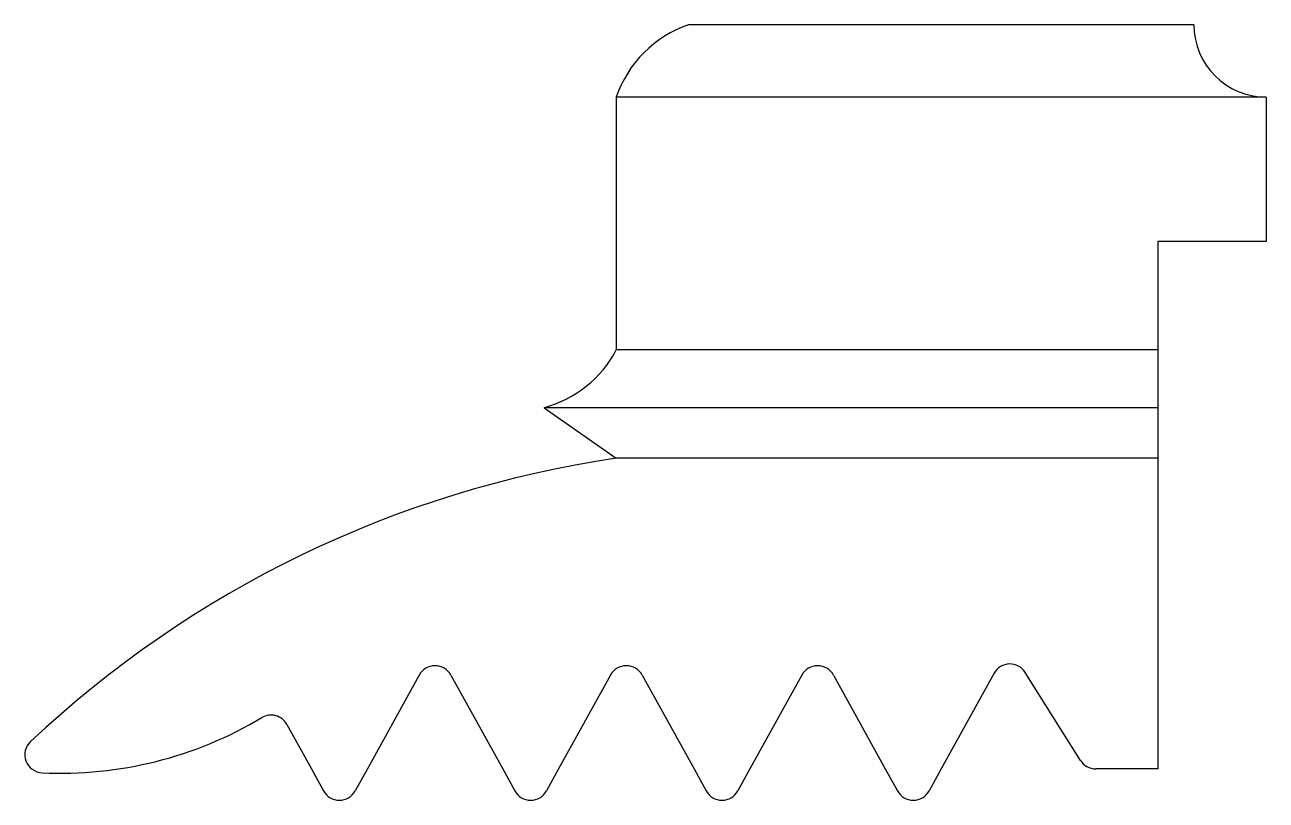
# Model space of a CAD drawing. Header units: millimetres. Extents: x 505 to 677, y 327 to 434.
import ezdxf

# ---------------------------------------------------------------- set-up
doc = ezdxf.new("R2010")
doc.units = ezdxf.units.MM
doc.header["$LTSCALE"] = 48
doc.header["$MEASUREMENT"] = 0
doc.layers.add('A-Walls', color=7, linetype='Continuous')

msp = doc.modelspace()

# ---------------------------------------------------------------- linework, layer by layer
at = {"layer": 'A-Walls', "color": 18, "true_color": 0x470001}
for p, q in [((667.15, 434.36), (597.15, 434.36)), ((677.15, 424.36), (587.15, 424.36)), ((587.15, 424.36), (587.15, 389.36)), ((677.15, 424.36), (677.15, 404.36)), ((677.15, 404.36), (662.15, 404.36)), ((662.15, 404.36), (662.15, 331.36)), ((662.15, 389.36), (587.15, 389.36)), ((662.15, 381.36), (577.15, 381.36)), ((577.15, 381.36), (587.15, 374.36)), ((662.15, 374.36), (587.15, 374.36)), ((559.86, 344.35), (552.68, 331.36)), ((564.24, 344.35), (571.42, 331.36)), ((586.35, 344.35), (579.17, 331.36)), ((590.73, 344.35), (597.92, 331.36)), ((612.85, 344.35), (605.66, 331.36)), ((617.22, 344.35), (624.41, 331.36)), ((639.47, 344.59), (632.15, 331.36)), ((651.42, 332.53), (643.78, 344.71)), ((541.53, 337.51), (544.93, 331.36)), ((544.93, 331.36), (546.62, 328.31)), ((552.68, 331.36), (550.99, 328.31)), ((571.42, 331.36), (573.11, 328.31)), ((579.17, 331.36), (577.48, 328.31)), ((597.92, 331.36), (599.6, 328.31)), ((605.66, 331.36), (603.98, 328.31)), ((624.41, 331.36), (626.09, 328.31)), ((632.15, 331.36), (630.47, 328.31)), ((662.15, 331.36), (653.54, 331.36))]:
    msp.add_line(p, q, dxfattribs=at)
for centre, radius, start, end in [((602.36, 419.15), 16.08, 108.9082, 161.0918), ((677.15, 434.36), 10, 180, 270), ((572.91, 396.91), 16.12, 285.2537, 332.0659), ((609, 225.66), 150.29, 98.3579, 133.2466), ((562.05, 343.14), 2.5, 28.9524, 151.0476), ((588.54, 343.14), 2.5, 28.9524, 151.0476), ((615.03, 343.14), 2.5, 28.9524, 151.0476), ((641.66, 343.38), 2.5, 32.0953, 151.0476), ((539.34, 336.3), 2.5, 28.9524, 120.8774), ((510.21, 385.03), 54.27, 267.2713, 300.8774), ((507.74, 333.32), 2.5, 133.2466, 267.2713), ((653.54, 333.86), 2.5, 212.0953, 270), ((548.8, 329.52), 2.5, 208.9524, 331.0476), ((575.3, 329.52), 2.5, 208.9524, 331.0476), ((601.79, 329.52), 2.5, 208.9524, 331.0476), ((628.28, 329.52), 2.5, 208.9524, 331.0476)]:
    msp.add_arc(centre, radius, start, end, dxfattribs=at)

doc.saveas('drawing.dxf')
